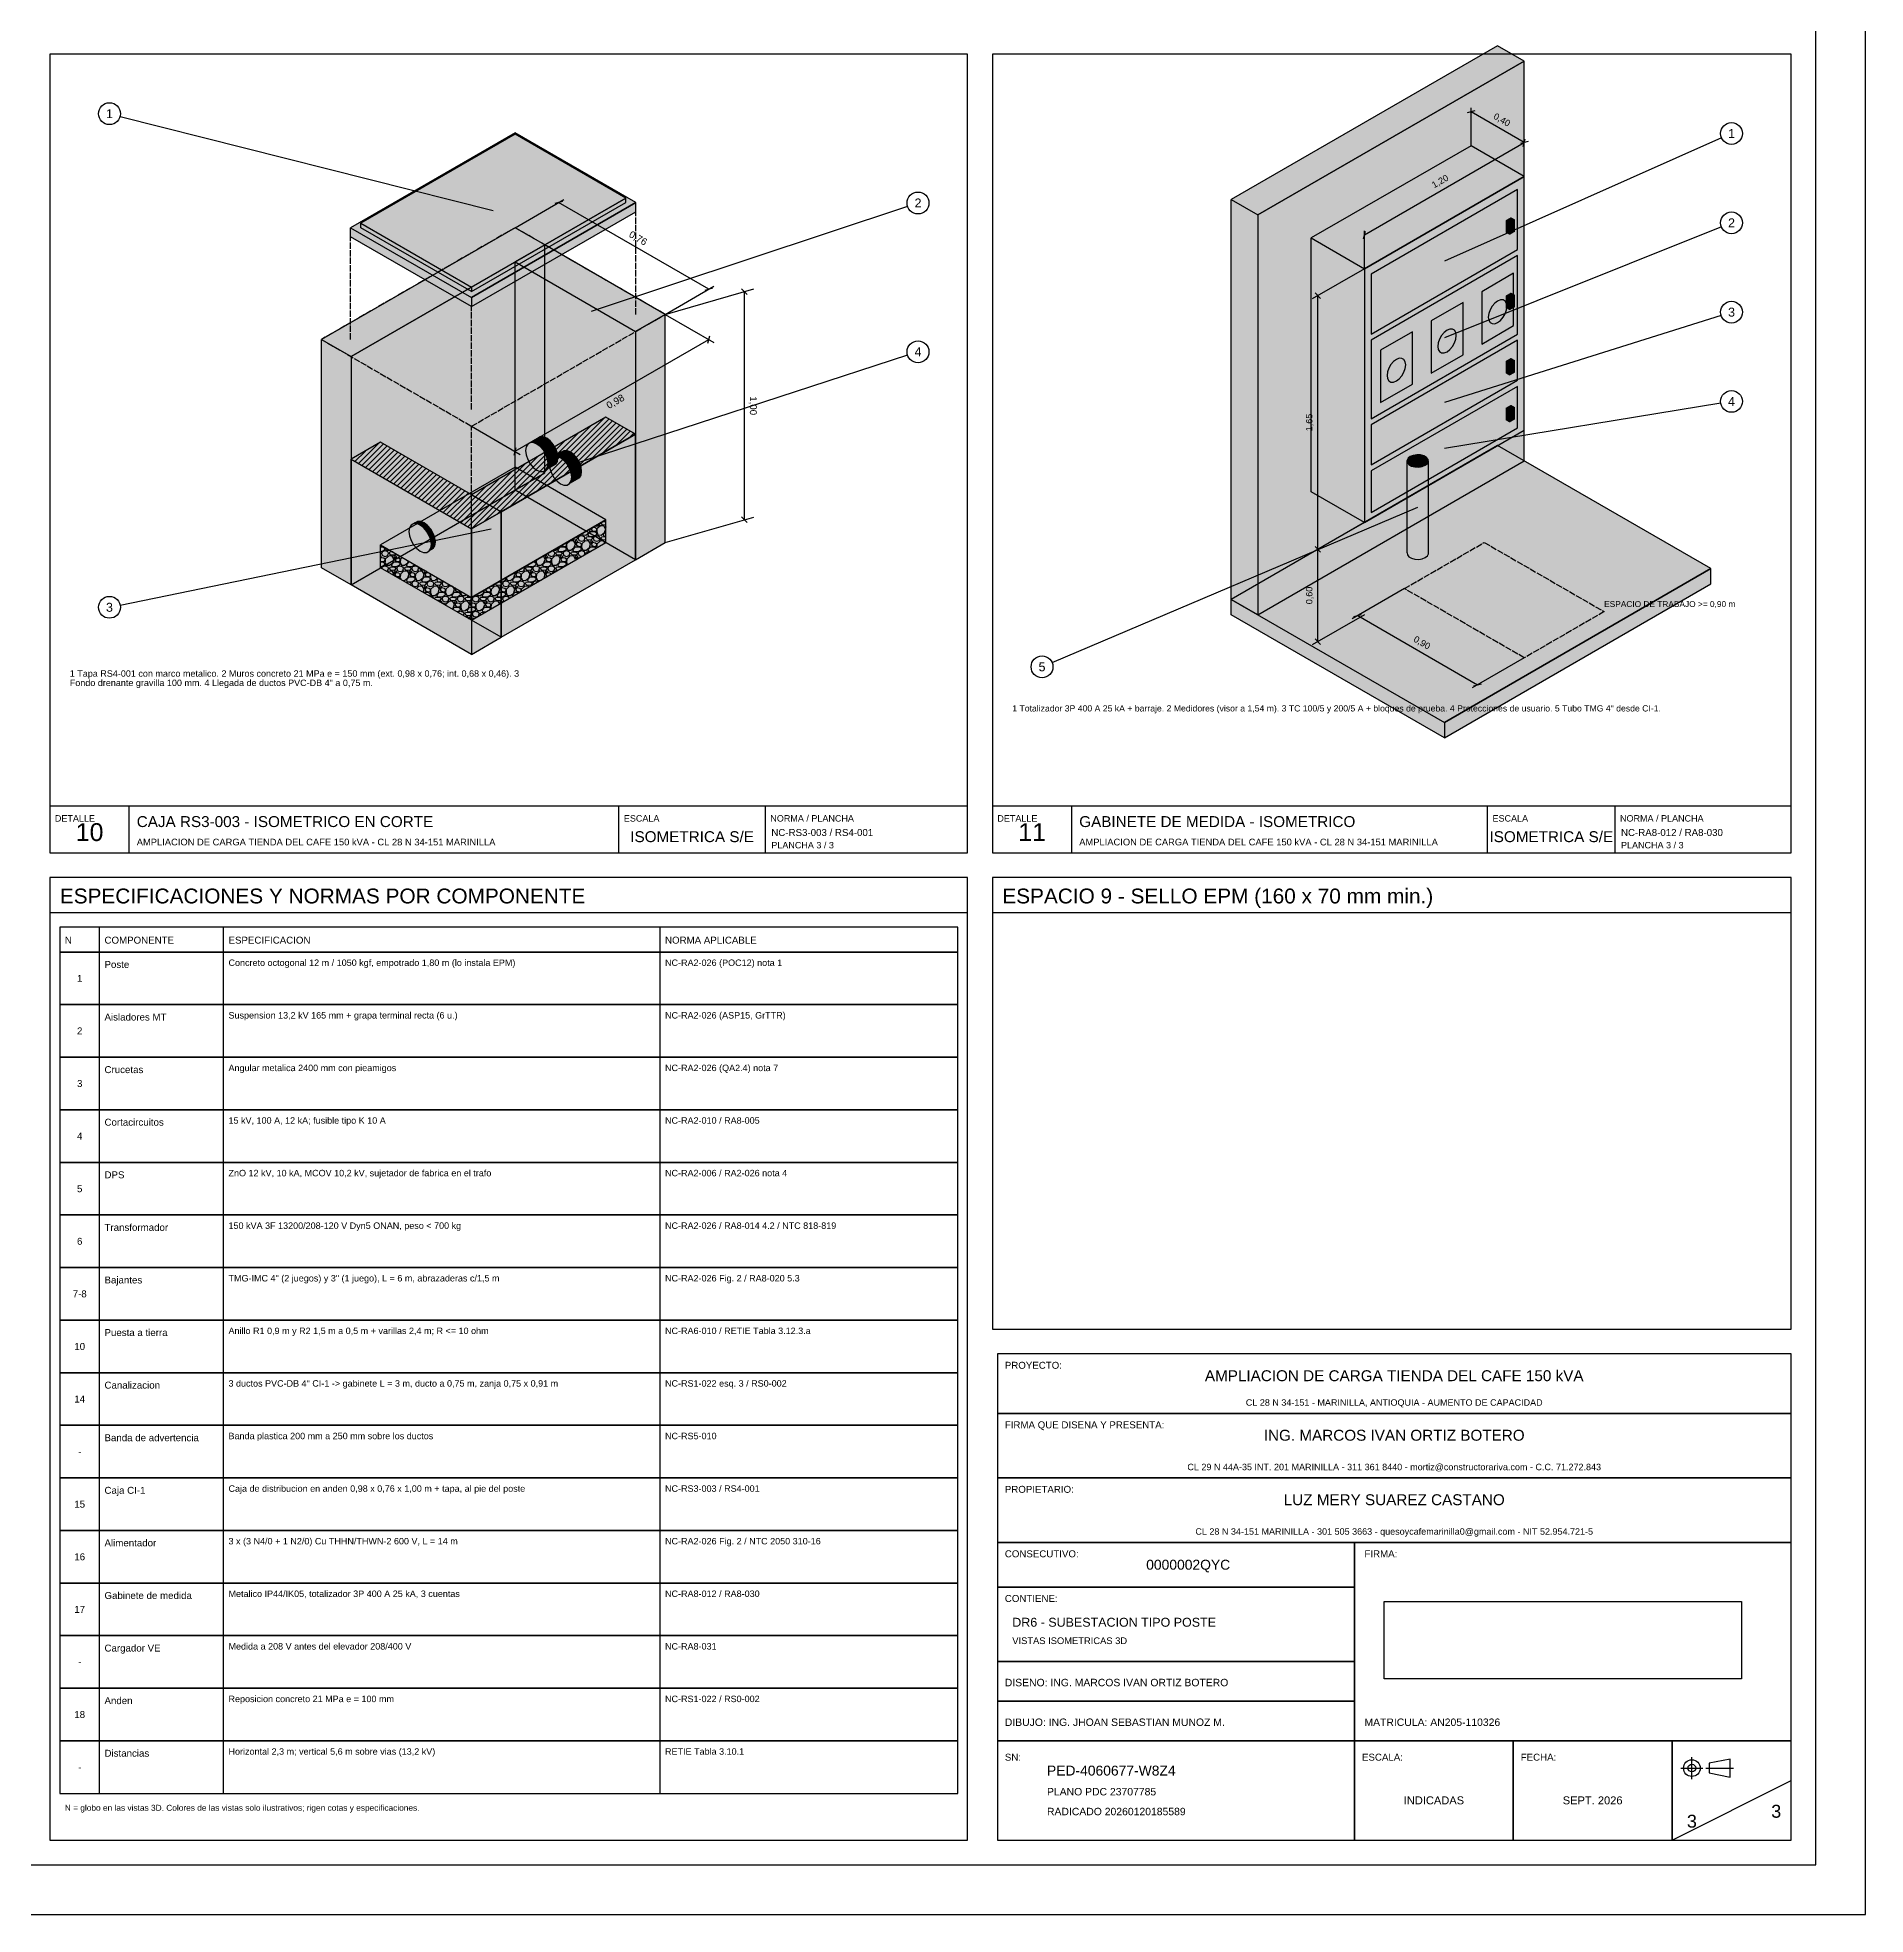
# Paper-space layout 'PLANCHA 3' of a CAD drawing. Header units: metres, sheet in millimetres. Extents: x 0 to 841, y 0 to 594.
# Drawn here: x 472.5 to 841, y 0 to 378.4 of the extents above; entities that cross this region are included whole.
import ezdxf
from ezdxf.enums import TextEntityAlignment as Align

# ---------------------------------------------------------------- set-up
doc = ezdxf.new("R2010")
doc.units = ezdxf.units.M
doc.linetypes.add('DASHED', pattern=[1.524, 1.27, -0.254])
for name, color, linetype in [('COTAS', 7, 'CONTINUOUS'), ('ISO_FILL', 8, 'CONTINUOUS'), ('ISO_FINO', 7, 'CONTINUOUS'), ('ISO_LIN', 7, 'CONTINUOUS'), ('ISO_OCULTO', 7, 'DASHED'), ('ISO_TXT', 7, 'CONTINUOUS'), ('MARCO', 7, 'CONTINUOUS'), ('SELLO', 1, 'CONTINUOUS'), ('TABLAS', 7, 'CONTINUOUS'), ('TEXTO', 7, 'CONTINUOUS'), ('TITULOS', 5, 'CONTINUOUS')]:
    doc.layers.add(name, color=color, linetype=linetype)
doc.styles.add('ARIAL', font='arial.ttf')
picture_1 = doc.add_image_def('image1.png', size_in_pixel=(2301, 497))

# ---------------------------------------------------------------- blocks, each defined once
blk = doc.blocks.new('PROYECCION3')
for p, q in [((-3.2, 0), (3.2, 0)), ((0, -3.2), (0, 3.2)), ((4, 0), (12, 0))]:
    blk.add_line(p, q)
blk.add_lwpolyline([(5, -1.4), (11, -2.6), (11, 2.6), (5, 1.4)], close=True)
for radius in [2.4, 1.1]:
    blk.add_circle((0, 0), radius)

psp = doc.layouts.new('PLANCHA 3')

# ---------------------------------------------------------------- hatches: boundary and pattern name
at = {"layer": 'ISO_FILL', "true_color": 0xd6d2c9}
psp.add_hatch(color=7, dxfattribs=at).paths.add_polyline_path([(718.52, 342.6), (772.22, 373.6), (766.85, 376.7), (713.15, 345.7)])
at = {"layer": 'ISO_FILL', "true_color": 0xcac7be}
psp.add_hatch(color=7, dxfattribs=at).paths.add_polyline_path([(718.52, 262), (772.22, 293), (772.22, 373.6), (718.52, 342.6)])
at = {"layer": 'ISO_FILL', "true_color": 0x8f969d}
for points in [[(560, 325.94), (593.14, 345.08), (568.76, 359.16), (535.62, 340.02)], [(749.21, 293.88), (748.78, 293.53), (748.58, 293.11), (748.65, 292.68), (748.97, 292.28), (749.5, 291.98), (750.18, 291.79), (750.93, 291.76), (751.65, 291.87), (752.27, 292.12), (752.7, 292.47), (752.89, 292.89), (752.83, 293.32), (752.51, 293.72), (751.98, 294.02), (751.3, 294.21), (750.55, 294.24), (749.82, 294.13)]]:
    psp.add_hatch(color=7, dxfattribs=at).paths.add_polyline_path(points)
at = {"layer": 'ISO_FILL', "true_color": 0xb1b0a8}
for points in [[(560, 328.06), (591.07, 346), (568.76, 358.88), (537.69, 340.94)], [(535.7, 314.03), (574.74, 336.57), (568.76, 340.02), (529.72, 317.48)], [(593.06, 319.09), (599.04, 322.54), (574.74, 336.57), (568.76, 333.12)], [(565.98, 282.75), (593.06, 298.39), (587.09, 301.84), (560, 286.2)], [(560, 279.3), (565.98, 282.75), (541.67, 296.78), (535.7, 293.33)]]:
    psp.add_hatch(color=7, dxfattribs=at).paths.add_polyline_path(points)
at = {"layer": 'ISO_FILL', "true_color": 0x747d86}
psp.add_hatch(color=7, dxfattribs=at).paths.add_polyline_path([(740, 331.75), (772.22, 350.35), (761.48, 356.55), (729.26, 337.95)])
at = {"layer": 'ISO_FILL', "true_color": 0x6d767f}
psp.add_hatch(color=7, dxfattribs=at).paths.add_polyline_path([(740, 280.6), (772.22, 299.2), (772.22, 350.35), (740, 331.75)])
at = {"layer": 'ISO_FILL', "true_color": 0xa8a69f}
for points in [[(560, 327.14), (591.07, 345.08), (591.07, 346), (560, 328.06)], [(535.7, 268.03), (574.74, 290.57), (574.74, 336.57), (535.7, 314.03)], [(593.06, 273.09), (599.04, 276.54), (599.04, 322.54), (593.06, 319.09)], [(565.98, 257.45), (593.06, 273.09), (593.06, 298.39), (565.98, 282.75)], [(560, 254), (565.98, 257.45), (565.98, 282.75), (560, 279.3)]]:
    psp.add_hatch(color=7, dxfattribs=at).paths.add_polyline_path(points)
at = {"layer": 'ISO_FILL', "true_color": 0x878e95}
psp.add_hatch(color=7, dxfattribs=at).paths.add_polyline_path([(560, 324.1), (593.14, 343.24), (593.14, 345.08), (560, 325.94)])
at = {"layer": 'ISO_FILL', "true_color": 0xa8a59e}
psp.add_hatch(color=7, dxfattribs=at).paths.add_polyline_path([(718.52, 262), (713.15, 265.1), (713.15, 345.7), (718.52, 342.6)])
at = {"layer": 'ISO_FILL', "true_color": 0x767f88}
for points in [[(741.34, 318.57), (770.87, 335.62), (770.87, 347.71), (741.34, 330.66)], [(741.34, 301.52), (770.87, 318.57), (770.87, 334.38), (741.34, 317.33)], [(741.34, 292.23), (770.87, 309.27), (770.87, 317.33), (741.34, 300.28)], [(741.34, 282.62), (770.87, 299.66), (770.87, 308.03), (741.34, 290.99)]]:
    psp.add_hatch(color=7, dxfattribs=at).paths.add_polyline_path(points)
at = {"layer": 'ISO_FILL', "true_color": 0x8b8a84}
for points in [[(560, 327.14), (537.69, 340.02), (537.69, 340.94), (560, 328.06)], [(593.06, 273.09), (568.76, 287.12), (568.76, 333.12), (593.06, 319.09)], [(535.7, 268.03), (529.72, 271.48), (529.72, 317.48), (535.7, 314.03)], [(560, 254), (535.7, 268.03), (535.7, 293.33), (560, 279.3)], [(565.98, 257.45), (560, 260.9), (560, 286.2), (565.98, 282.75)]]:
    psp.add_hatch(color=7, dxfattribs=at).paths.add_polyline_path(points)
at = {"layer": 'ISO_FILL', "true_color": 0x36363a}
for points in [[(769.26, 341.05), (770.34, 341.67), (769.53, 342.13), (768.46, 341.51)], [(769.26, 325.86), (770.34, 326.48), (769.53, 326.94), (768.46, 326.32)], [(769.26, 312.69), (770.34, 313.31), (769.53, 313.77), (768.46, 313.15)], [(769.26, 303.23), (770.34, 303.85), (769.53, 304.31), (768.46, 303.69)]]:
    psp.add_hatch(color=7, dxfattribs=at).paths.add_polyline_path(points)
at = {"layer": 'ISO_FILL', "true_color": 0x2a2a2d}
for points in [[(769.26, 338.57), (768.46, 339.04), (768.46, 341.51), (769.26, 341.05)], [(769.26, 323.38), (768.46, 323.85), (768.46, 326.32), (769.26, 325.86)], [(769.26, 310.2), (768.46, 310.67), (768.46, 313.15), (769.26, 312.69)], [(769.26, 300.75), (768.46, 301.22), (768.46, 303.69), (769.26, 303.23)], [(570.88, 295.1), (570.99, 294.23), (571.31, 293.31), (571.81, 292.44), (572.44, 291.7), (573.15, 291.17), (573.85, 290.89), (574.48, 290.9), (574.98, 291.19), (575.31, 291.73), (575.42, 292.48), (575.31, 293.35), (574.98, 294.27), (574.48, 295.14), (573.85, 295.88), (573.15, 296.41), (572.44, 296.69), (571.81, 296.68), (571.31, 296.39), (570.99, 295.85)], [(575.66, 292.34), (575.77, 291.47), (576.09, 290.55), (576.59, 289.68), (577.23, 288.94), (577.93, 288.41), (578.63, 288.13), (579.26, 288.14), (579.76, 288.43), (580.09, 288.97), (580.2, 289.72), (580.09, 290.59), (579.76, 291.51), (579.26, 292.38), (578.63, 293.12), (577.93, 293.65), (577.23, 293.93), (576.59, 293.92), (576.09, 293.63), (575.77, 293.09)], [(547.37, 278.77), (547.48, 277.9), (547.81, 276.98), (548.31, 276.11), (548.94, 275.37), (549.64, 274.84), (550.34, 274.56), (550.98, 274.57), (551.48, 274.86), (551.8, 275.4), (551.91, 276.15), (551.8, 277.02), (551.48, 277.94), (550.98, 278.81), (550.34, 279.55), (549.64, 280.08), (548.94, 280.36), (548.31, 280.35), (547.81, 280.06), (547.48, 279.52)]]:
    psp.add_hatch(color=7, dxfattribs=at).paths.add_polyline_path(points)
at = {"layer": 'ISO_FILL', "true_color": 0x333336}
for points in [[(769.26, 338.57), (770.34, 339.19), (770.34, 341.67), (769.26, 341.05)], [(769.26, 323.38), (770.34, 324), (770.34, 326.48), (769.26, 325.86)], [(769.26, 310.2), (770.34, 310.82), (770.34, 313.31), (769.26, 312.69)], [(769.26, 300.75), (770.34, 301.37), (770.34, 303.85), (769.26, 303.23)]]:
    psp.add_hatch(color=7, dxfattribs=at).paths.add_polyline_path(points)
at = {"layer": 'ISO_FILL', "true_color": 0x70767c}
for points in [[(560, 324.1), (535.62, 338.18), (535.62, 340.02), (560, 325.94)], [(748.97, 273.68), (749.5, 273.38), (749.5, 291.98), (748.97, 292.28)]]:
    psp.add_hatch(color=7, dxfattribs=at).paths.add_polyline_path(points)
at = {"layer": 'ISO_FILL', "true_color": 0x5b6269}
psp.add_hatch(color=7, dxfattribs=at).paths.add_polyline_path([(740, 280.6), (729.26, 286.8), (729.26, 337.95), (740, 331.75)])
at = {"layer": 'ISO_FILL', "true_color": 0x87a1af}
for points in [[(763.63, 316.56), (770.07, 320.28), (770.07, 330.82), (763.63, 327.1)], [(753.42, 310.67), (759.87, 314.39), (759.87, 324.93), (753.42, 321.21)], [(743.22, 304.78), (749.66, 308.5), (749.66, 319.04), (743.22, 315.32)]]:
    psp.add_hatch(color=7, dxfattribs=at).paths.add_polyline_path(points)
at = {"layer": 'ISO_FILL', "true_color": 0xd6d6d6}
for points in [[(764.97, 321.99), (765.06, 321.37), (765.33, 320.92), (765.74, 320.68), (766.27, 320.67), (766.85, 320.9), (767.43, 321.34), (767.95, 321.95), (768.37, 322.67), (768.63, 323.43), (768.73, 324.15), (768.63, 324.77), (768.37, 325.22), (767.95, 325.46), (767.43, 325.47), (766.85, 325.24), (766.27, 324.8), (765.74, 324.19), (765.33, 323.47), (765.06, 322.71)], [(754.77, 316.1), (754.86, 315.48), (755.12, 315.03), (755.54, 314.79), (756.06, 314.78), (756.65, 315.01), (757.23, 315.45), (757.75, 316.06), (758.17, 316.78), (758.43, 317.54), (758.52, 318.26), (758.43, 318.88), (758.17, 319.33), (757.75, 319.57), (757.23, 319.58), (756.65, 319.35), (756.06, 318.91), (755.54, 318.3), (755.12, 317.58), (754.86, 316.82)], [(744.56, 310.2), (744.66, 309.59), (744.92, 309.14), (745.34, 308.9), (745.86, 308.89), (746.44, 309.12), (747.02, 309.56), (747.55, 310.17), (747.96, 310.89), (748.23, 311.65), (748.32, 312.38), (748.23, 312.99), (747.96, 313.44), (747.55, 313.68), (747.02, 313.69), (746.44, 313.46), (745.86, 313.02), (745.34, 312.41), (744.92, 311.69), (744.66, 310.93)]]:
    psp.add_hatch(color=7, dxfattribs=at).paths.add_polyline_path(points)
at = {"layer": 'ISO_FILL'}
h = psp.add_hatch(dxfattribs=at)
h.set_pattern_fill('ANSI31', scale=0.25)
h.paths.add_polyline_path([(565.98, 282.75), (593.06, 298.39), (587.09, 301.84), (560, 286.2)])
h = psp.add_hatch(dxfattribs=at)
h.set_pattern_fill('ANSI31', scale=0.25)
h.paths.add_polyline_path([(560, 279.3), (565.98, 282.75), (541.67, 296.78), (535.7, 293.33)])
at = {"layer": 'ISO_FILL', "true_color": 0x7d4c16}
for points in [[(573.8, 297.83), (573.3, 297.54), (571.31, 296.39), (571.81, 296.68)], [(578.58, 295.07), (578.08, 294.78), (576.09, 293.63), (576.59, 293.92)], [(549.1, 280.81), (548.6, 280.52), (547.81, 280.06), (548.31, 280.35)]]:
    psp.add_hatch(color=7, dxfattribs=at).paths.add_polyline_path(points)
at = {"layer": 'ISO_FILL', "true_color": 0xa0621c}
for points in [[(574.44, 297.84), (573.8, 297.83), (571.81, 296.68), (572.44, 296.69)], [(579.22, 295.08), (578.58, 295.07), (576.59, 293.92), (577.23, 293.93)], [(549.74, 280.82), (549.1, 280.81), (548.31, 280.35), (548.94, 280.36)]]:
    psp.add_hatch(color=7, dxfattribs=at).paths.add_polyline_path(points)
at = {"layer": 'ISO_FILL', "true_color": 0xc07521}
for points in [[(575.14, 297.56), (574.44, 297.84), (572.44, 296.69), (573.15, 296.41)], [(579.92, 294.8), (579.22, 295.08), (577.23, 293.93), (577.93, 293.65)], [(550.44, 280.54), (549.74, 280.82), (548.94, 280.36), (549.64, 280.08)]]:
    psp.add_hatch(color=7, dxfattribs=at).paths.add_polyline_path(points)
at = {"layer": 'ISO_FILL', "true_color": 0xd78326}
for points in [[(575.84, 297.03), (575.14, 297.56), (573.15, 296.41), (573.85, 295.88)], [(580.62, 294.27), (579.92, 294.8), (577.93, 293.65), (578.63, 293.12)], [(551.14, 280.01), (550.44, 280.54), (549.64, 280.08), (550.34, 279.55)]]:
    psp.add_hatch(color=7, dxfattribs=at).paths.add_polyline_path(points)
at = {"layer": 'ISO_FILL', "true_color": 0xe68c28}
for points in [[(576.47, 296.29), (575.84, 297.03), (573.85, 295.88), (574.48, 295.14)], [(581.25, 293.53), (580.62, 294.27), (578.63, 293.12), (579.26, 292.38)], [(551.77, 279.27), (551.14, 280.01), (550.34, 279.55), (550.98, 278.81)]]:
    psp.add_hatch(color=7, dxfattribs=at).paths.add_polyline_path(points)
at = {"layer": 'ISO_FILL', "true_color": 0xe98e29}
for points in [[(576.98, 295.42), (576.47, 296.29), (574.48, 295.14), (574.98, 294.27)], [(581.76, 292.66), (581.25, 293.53), (579.26, 292.38), (579.76, 291.51)], [(552.28, 278.4), (551.77, 279.27), (550.98, 278.81), (551.48, 277.94)]]:
    psp.add_hatch(color=7, dxfattribs=at).paths.add_polyline_path(points)
at = {"layer": 'ISO_FILL', "true_color": 0xe18927}
for points in [[(577.3, 294.5), (576.98, 295.42), (574.98, 294.27), (575.31, 293.35)], [(582.08, 291.74), (581.76, 292.66), (579.76, 291.51), (580.09, 290.59)], [(552.6, 277.48), (552.28, 278.4), (551.48, 277.94), (551.8, 277.02)]]:
    psp.add_hatch(color=7, dxfattribs=at).paths.add_polyline_path(points)
at = {"layer": 'ISO_FILL', "true_color": 0xc0bcb3}
psp.add_hatch(color=7, dxfattribs=at).paths.add_polyline_path([(756.11, 240.3), (809.8, 271.3), (766.85, 296.1), (713.15, 265.1)])
at = {"layer": 'ISO_FILL', "true_color": 0x9c988f}
psp.add_hatch(color=7, dxfattribs=at).paths.add_polyline_path([(560, 265.5), (587.09, 281.14), (568.76, 291.72), (541.67, 276.08)])
at = {"layer": 'ISO_FILL', "true_color": 0x925919}
for points in [[(576.98, 292.34), (577.3, 292.88), (575.31, 291.73), (574.98, 291.19)], [(581.76, 289.58), (582.08, 290.12), (580.09, 288.97), (579.76, 288.43)], [(552.28, 275.32), (552.6, 275.86), (551.8, 275.4), (551.48, 274.86)]]:
    psp.add_hatch(color=7, dxfattribs=at).paths.add_polyline_path(points)
at = {"layer": 'ISO_FILL', "true_color": 0xce7e24}
for points in [[(577.41, 293.63), (577.3, 294.5), (575.31, 293.35), (575.42, 292.48)], [(582.19, 290.87), (582.08, 291.74), (580.09, 290.59), (580.2, 289.72)], [(552.71, 276.61), (552.6, 277.48), (551.8, 277.02), (551.91, 276.15)]]:
    psp.add_hatch(color=7, dxfattribs=at).paths.add_polyline_path(points)
at = {"layer": 'ISO_FILL', "true_color": 0xb36d1f}
for points in [[(577.3, 292.88), (577.41, 293.63), (575.42, 292.48), (575.31, 291.73)], [(582.08, 290.12), (582.19, 290.87), (580.2, 289.72), (580.09, 288.97)], [(552.6, 275.86), (552.71, 276.61), (551.91, 276.15), (551.8, 275.4)]]:
    psp.add_hatch(color=7, dxfattribs=at).paths.add_polyline_path(points)
at = {"layer": 'ISO_FILL', "true_color": 0x52565a}
psp.add_hatch(color=7, dxfattribs=at).paths.add_polyline_path([(748.58, 274.51), (748.65, 274.08), (748.65, 292.68), (748.58, 293.11)])
at = {"layer": 'ISO_FILL', "true_color": 0x5c6165}
psp.add_hatch(color=7, dxfattribs=at).paths.add_polyline_path([(748.65, 274.08), (748.97, 273.68), (748.97, 292.28), (748.65, 292.68)])
at = {"layer": 'ISO_FILL', "true_color": 0x81878e}
psp.add_hatch(color=7, dxfattribs=at).paths.add_polyline_path([(749.5, 273.38), (750.18, 273.19), (750.18, 291.79), (749.5, 291.98)])
at = {"layer": 'ISO_FILL', "true_color": 0x8c939a}
for points in [[(750.18, 273.19), (750.93, 273.16), (750.93, 291.76), (750.18, 291.79)], [(751.65, 273.27), (752.27, 273.52), (752.27, 292.12), (751.65, 291.87)]]:
    psp.add_hatch(color=7, dxfattribs=at).paths.add_polyline_path(points)
at = {"layer": 'ISO_FILL', "true_color": 0x8f979e}
psp.add_hatch(color=7, dxfattribs=at).paths.add_polyline_path([(750.93, 273.16), (751.65, 273.27), (751.65, 291.87), (750.93, 291.76)])
at = {"layer": 'ISO_FILL', "true_color": 0x81888e}
psp.add_hatch(color=7, dxfattribs=at).paths.add_polyline_path([(752.27, 273.52), (752.7, 273.87), (752.7, 292.47), (752.27, 292.12)])
at = {"layer": 'ISO_FILL', "true_color": 0x71767c}
psp.add_hatch(color=7, dxfattribs=at).paths.add_polyline_path([(752.7, 273.87), (752.89, 274.29), (752.89, 292.89), (752.7, 292.47)])
at = {"layer": 'ISO_FILL', "true_color": 0x939087}
psp.add_hatch(color=7, dxfattribs=at).paths.add_polyline_path([(560, 260.9), (587.09, 276.54), (587.09, 281.14), (560, 265.5)])
at = {"layer": 'ISO_FILL'}
h = psp.add_hatch(dxfattribs=at)
h.set_pattern_fill('GRAVEL', scale=0.12)
h.paths.add_polyline_path([(560, 260.9), (587.09, 276.54), (587.09, 281.14), (560, 265.5)])
at = {"layer": 'ISO_FILL', "true_color": 0x7a7770}
psp.add_hatch(color=7, dxfattribs=at).paths.add_polyline_path([(560, 260.9), (541.67, 271.48), (541.67, 276.08), (560, 265.5)])
at = {"layer": 'ISO_FILL'}
h = psp.add_hatch(dxfattribs=at)
h.set_pattern_fill('GRAVEL', scale=0.12)
h.paths.add_polyline_path([(560, 260.9), (541.67, 271.48), (541.67, 276.08), (560, 265.5)])
at = {"layer": 'ISO_FILL', "true_color": 0xb6b2aa}
psp.add_hatch(color=7, dxfattribs=at).paths.add_polyline_path([(756.11, 237.2), (809.8, 268.2), (809.8, 271.3), (756.11, 240.3)])
at = {"layer": 'ISO_FILL', "true_color": 0x97948d}
psp.add_hatch(color=7, dxfattribs=at).paths.add_polyline_path([(756.11, 237.2), (713.15, 262), (713.15, 265.1), (756.11, 240.3)])

# ---------------------------------------------------------------- linework, layer by layer
at = {"layer": 'COTAS'}
for p, q in [((762.25, 363.58), (760.7, 363.16)), ((761.48, 356.55), (761.48, 364.19)), ((772.22, 357.17), (761.48, 363.37)), ((489.13, 362.46), (564.38, 343.47)), ((740, 338.57), (772.22, 357.17)), ((811.99, 358.11), (756.11, 333.3)), ((772.99, 357.38), (771.44, 356.96)), ((772.01, 356.4), (772.42, 357.94)), ((772.22, 350.35), (772.22, 357.99)), ((772.22, 350.35), (772.22, 357.99)), ((568.76, 340.02), (578.58, 345.69)), ((578.3, 345.29), (576.76, 344.87)), ((607.8, 327.6), (577.53, 345.08)), ((647.91, 344.31), (584.1, 323.12)), ((739.79, 337.8), (740.21, 339.34)), ((740, 331.75), (740, 339.39)), ((811.96, 340.18), (756.11, 317.8)), ((740, 331.75), (729.48, 325.67)), ((599.04, 322.54), (608.86, 328.21)), ((599.04, 322.54), (616.89, 327.69)), ((608.58, 327.81), (607.03, 327.39)), ((614.41, 327.71), (615.54, 326.57)), ((614.98, 327.14), (614.98, 281.14)), ((731.17, 325.76), (730.04, 326.89)), ((730.6, 275.18), (730.6, 326.32)), ((599.04, 322.54), (608.86, 316.87)), ((811.9, 322.34), (756.11, 304.78)), ((607.6, 316.71), (608.01, 318.25)), ((568.76, 294.94), (607.8, 317.48)), ((647.91, 314.32), (579.92, 292.18)), ((811.83, 304.64), (756.11, 295.48)), ((560, 300), (569.82, 294.33)), ((568.56, 294.17), (568.97, 295.71)), ((599.04, 276.54), (616.89, 281.69)), ((614.41, 281.71), (615.54, 280.57)), ((677.02, 252.36), (750.74, 283.7)), ((740, 280.6), (729.48, 274.52)), ((740, 280.6), (729.48, 274.52)), ((489.16, 263.94), (563.98, 279.3)), ((731.17, 274.61), (730.04, 275.74)), ((731.17, 274.61), (730.04, 275.74)), ((730.6, 256.57), (730.6, 275.18)), ((748.05, 267.27), (737.53, 261.19)), ((740, 262), (729.48, 255.92)), ((737.89, 261.64), (739.43, 262.05)), ((738.66, 261.85), (762.82, 247.9)), ((731.17, 256.01), (730.04, 257.14)), ((772.22, 253.32), (761.69, 247.24)), ((762.05, 247.69), (763.59, 248.1))]:
    psp.add_line(p, q, dxfattribs=at)
for centre in [(487, 363), (814, 359), (650, 345), (814, 341), (814, 323), (650, 315), (814, 305), (487, 263.5), (675, 251.5)]:
    psp.add_circle(centre, 2.2, dxfattribs=at)
at = {"layer": 'ISO_FINO'}
for points in [[(741.34, 318.57), (770.87, 335.62), (770.87, 347.71), (741.34, 330.66)], [(741.34, 301.52), (770.87, 318.57), (770.87, 334.38), (741.34, 317.33)], [(763.63, 316.56), (770.07, 320.28), (770.07, 330.82), (763.63, 327.1)], [(764.97, 321.99), (765.06, 321.37), (765.33, 320.92), (765.74, 320.68), (766.27, 320.67), (766.85, 320.9), (767.43, 321.34), (767.95, 321.95), (768.37, 322.67), (768.63, 323.43), (768.73, 324.15), (768.63, 324.77), (768.37, 325.22), (767.95, 325.46), (767.43, 325.47), (766.85, 325.24), (766.27, 324.8), (765.74, 324.19), (765.33, 323.47), (765.06, 322.71)], [(753.42, 310.67), (759.87, 314.39), (759.87, 324.93), (753.42, 321.21)], [(743.22, 304.78), (749.66, 308.5), (749.66, 319.04), (743.22, 315.32)], [(754.77, 316.1), (754.86, 315.48), (755.12, 315.03), (755.54, 314.79), (756.06, 314.78), (756.65, 315.01), (757.23, 315.45), (757.75, 316.06), (758.17, 316.78), (758.43, 317.54), (758.52, 318.26), (758.43, 318.88), (758.17, 319.33), (757.75, 319.57), (757.23, 319.58), (756.65, 319.35), (756.06, 318.91), (755.54, 318.3), (755.12, 317.58), (754.86, 316.82)], [(741.34, 292.23), (770.87, 309.27), (770.87, 317.33), (741.34, 300.28)], [(744.56, 310.2), (744.66, 309.59), (744.92, 309.14), (745.34, 308.9), (745.86, 308.89), (746.44, 309.12), (747.02, 309.56), (747.55, 310.17), (747.96, 310.89), (748.23, 311.65), (748.32, 312.38), (748.23, 312.99), (747.96, 313.44), (747.55, 313.68), (747.02, 313.69), (746.44, 313.46), (745.86, 313.02), (745.34, 312.41), (744.92, 311.69), (744.66, 310.93)], [(741.34, 282.62), (770.87, 299.66), (770.87, 308.03), (741.34, 290.99)]]:
    psp.add_lwpolyline(points, close=True, dxfattribs=at)
at = {"layer": 'ISO_LIN'}
for p, q in [((573.3, 297.54), (571.31, 296.39)), ((571.81, 296.68), (571.31, 296.39)), ((572.44, 296.69), (571.81, 296.68)), ((573.15, 296.41), (572.44, 296.69)), ((573.85, 295.88), (573.15, 296.41)), ((573.8, 297.83), (573.3, 297.54)), ((574.44, 297.84), (573.8, 297.83)), ((574.48, 295.14), (573.85, 295.88)), ((575.14, 297.56), (574.44, 297.84)), ((574.98, 294.27), (574.48, 295.14)), ((575.84, 297.03), (575.14, 297.56)), ((576.47, 296.29), (575.84, 297.03)), ((576.98, 295.42), (576.47, 296.29)), ((577.3, 294.5), (576.98, 295.42)), ((575.31, 293.35), (574.98, 294.27)), ((576.98, 292.34), (574.98, 291.19)), ((574.98, 291.19), (575.31, 291.73)), ((575.42, 292.48), (575.31, 293.35)), ((575.31, 291.73), (575.42, 292.48)), ((578.08, 294.78), (576.09, 293.63)), ((576.59, 293.92), (576.09, 293.63)), ((577.23, 293.93), (576.59, 293.92)), ((576.98, 292.34), (577.3, 292.88)), ((577.93, 293.65), (577.23, 293.93)), ((577.41, 293.63), (577.3, 294.5)), ((577.3, 292.88), (577.41, 293.63)), ((578.63, 293.12), (577.93, 293.65)), ((578.58, 295.07), (578.08, 294.78)), ((579.22, 295.08), (578.58, 295.07)), ((579.26, 292.38), (578.63, 293.12)), ((579.92, 294.8), (579.22, 295.08)), ((579.76, 291.51), (579.26, 292.38)), ((580.09, 290.59), (579.76, 291.51)), ((580.62, 294.27), (579.92, 294.8)), ((581.25, 293.53), (580.62, 294.27)), ((581.76, 292.66), (581.25, 293.53)), ((582.08, 291.74), (581.76, 292.66)), ((582.19, 290.87), (582.08, 291.74)), ((748.58, 274.51), (748.58, 293.11)), ((748.58, 293.11), (748.65, 292.68)), ((748.65, 292.68), (748.97, 292.28)), ((748.97, 292.28), (749.5, 291.98)), ((749.5, 291.98), (750.18, 291.79)), ((750.18, 291.79), (750.93, 291.76)), ((750.93, 291.76), (751.65, 291.87)), ((751.65, 291.87), (752.27, 292.12)), ((752.27, 292.12), (752.7, 292.47)), ((752.7, 292.47), (752.89, 292.89)), ((752.89, 274.29), (752.89, 292.89)), ((581.76, 289.58), (579.76, 288.43)), ((579.76, 288.43), (580.09, 288.97)), ((580.2, 289.72), (580.09, 290.59)), ((580.09, 288.97), (580.2, 289.72)), ((581.76, 289.58), (582.08, 290.12)), ((582.08, 290.12), (582.19, 290.87)), ((548.6, 280.52), (547.81, 280.06)), ((548.31, 280.35), (547.81, 280.06)), ((548.94, 280.36), (548.31, 280.35)), ((549.1, 280.81), (548.6, 280.52)), ((549.64, 280.08), (548.94, 280.36)), ((549.74, 280.82), (549.1, 280.81)), ((550.34, 279.55), (549.64, 280.08)), ((550.44, 280.54), (549.74, 280.82)), ((551.14, 280.01), (550.44, 280.54)), ((551.77, 279.27), (551.14, 280.01)), ((550.98, 278.81), (550.34, 279.55)), ((551.48, 277.94), (550.98, 278.81)), ((551.8, 277.02), (551.48, 277.94)), ((552.28, 278.4), (551.77, 279.27)), ((551.91, 276.15), (551.8, 277.02)), ((552.6, 277.48), (552.28, 278.4)), ((552.71, 276.61), (552.6, 277.48)), ((552.6, 275.86), (552.71, 276.61)), ((551.48, 274.86), (551.8, 275.4)), ((552.28, 275.32), (551.48, 274.86)), ((551.8, 275.4), (551.91, 276.15)), ((552.28, 275.32), (552.6, 275.86)), ((748.58, 274.51), (748.65, 274.08)), ((748.65, 274.08), (748.97, 273.68)), ((748.97, 273.68), (749.5, 273.38)), ((749.5, 273.38), (750.18, 273.19)), ((750.18, 273.19), (750.93, 273.16)), ((750.93, 273.16), (751.65, 273.27)), ((751.65, 273.27), (752.27, 273.52)), ((752.27, 273.52), (752.7, 273.87)), ((752.7, 273.87), (752.89, 274.29))]:
    psp.add_line(p, q, dxfattribs=at)
for points in [[(718.52, 342.6), (772.22, 373.6), (766.85, 376.7), (713.15, 345.7)], [(718.52, 262), (772.22, 293), (772.22, 373.6), (718.52, 342.6)], [(560, 325.94), (593.14, 345.08), (568.76, 359.16), (535.62, 340.02)], [(560, 328.06), (591.07, 346), (568.76, 358.88), (537.69, 340.94)], [(740, 331.75), (772.22, 350.35), (761.48, 356.55), (729.26, 337.95)], [(740, 280.6), (772.22, 299.2), (772.22, 350.35), (740, 331.75)], [(560, 327.14), (591.07, 345.08), (591.07, 346), (560, 328.06)], [(560, 324.1), (593.14, 343.24), (593.14, 345.08), (560, 325.94)], [(718.52, 262), (713.15, 265.1), (713.15, 345.7), (718.52, 342.6)], [(560, 327.14), (537.69, 340.02), (537.69, 340.94), (560, 328.06)], [(535.7, 314.03), (574.74, 336.57), (568.76, 340.02), (529.72, 317.48)], [(560, 324.1), (535.62, 338.18), (535.62, 340.02), (560, 325.94)], [(740, 280.6), (729.26, 286.8), (729.26, 337.95), (740, 331.75)], [(535.7, 268.03), (574.74, 290.57), (574.74, 336.57), (535.7, 314.03)], [(593.06, 319.09), (599.04, 322.54), (574.74, 336.57), (568.76, 333.12)], [(593.06, 273.09), (568.76, 287.12), (568.76, 333.12), (593.06, 319.09)], [(593.06, 273.09), (599.04, 276.54), (599.04, 322.54), (593.06, 319.09)], [(535.7, 268.03), (529.72, 271.48), (529.72, 317.48), (535.7, 314.03)], [(565.98, 282.75), (593.06, 298.39), (587.09, 301.84), (560, 286.2)], [(560, 279.3), (565.98, 282.75), (541.67, 296.78), (535.7, 293.33)], [(565.98, 257.45), (593.06, 273.09), (593.06, 298.39), (565.98, 282.75)], [(570.88, 295.1), (570.99, 294.23), (571.31, 293.31), (571.81, 292.44), (572.44, 291.7), (573.15, 291.17), (573.85, 290.89), (574.48, 290.9), (574.98, 291.19), (575.31, 291.73), (575.42, 292.48), (575.31, 293.35), (574.98, 294.27), (574.48, 295.14), (573.85, 295.88), (573.15, 296.41), (572.44, 296.69), (571.81, 296.68), (571.31, 296.39), (570.99, 295.85)], [(756.11, 240.3), (809.8, 271.3), (766.85, 296.1), (713.15, 265.1)], [(560, 254), (535.7, 268.03), (535.7, 293.33), (560, 279.3)], [(560, 265.5), (587.09, 281.14), (568.76, 291.72), (541.67, 276.08)], [(575.66, 292.34), (575.77, 291.47), (576.09, 290.55), (576.59, 289.68), (577.23, 288.94), (577.93, 288.41), (578.63, 288.13), (579.26, 288.14), (579.76, 288.43), (580.09, 288.97), (580.2, 289.72), (580.09, 290.59), (579.76, 291.51), (579.26, 292.38), (578.63, 293.12), (577.93, 293.65), (577.23, 293.93), (576.59, 293.92), (576.09, 293.63), (575.77, 293.09)], [(749.21, 293.88), (748.78, 293.53), (748.58, 293.11), (748.65, 292.68), (748.97, 292.28), (749.5, 291.98), (750.18, 291.79), (750.93, 291.76), (751.65, 291.87), (752.27, 292.12), (752.7, 292.47), (752.89, 292.89), (752.83, 293.32), (752.51, 293.72), (751.98, 294.02), (751.3, 294.21), (750.55, 294.24), (749.82, 294.13)], [(565.98, 257.45), (560, 260.9), (560, 286.2), (565.98, 282.75)], [(547.37, 278.77), (547.48, 277.9), (547.81, 276.98), (548.31, 276.11), (548.94, 275.37), (549.64, 274.84), (550.34, 274.56), (550.98, 274.57), (551.48, 274.86), (551.8, 275.4), (551.91, 276.15), (551.8, 277.02), (551.48, 277.94), (550.98, 278.81), (550.34, 279.55), (549.64, 280.08), (548.94, 280.36), (548.31, 280.35), (547.81, 280.06), (547.48, 279.52)], [(560, 254), (565.98, 257.45), (565.98, 282.75), (560, 279.3)], [(560, 260.9), (587.09, 276.54), (587.09, 281.14), (560, 265.5)], [(560, 260.9), (541.67, 271.48), (541.67, 276.08), (560, 265.5)], [(756.11, 237.2), (809.8, 268.2), (809.8, 271.3), (756.11, 240.3)], [(756.11, 237.2), (713.15, 262), (713.15, 265.1), (756.11, 240.3)]]:
    psp.add_lwpolyline(points, close=True, dxfattribs=at)
at = {"layer": 'ISO_OCULTO'}
for p, q in [((593.14, 322.54), (593.14, 343.24)), ((535.62, 317.48), (535.62, 338.18)), ((560, 303.4), (560, 324.1))]:
    psp.add_line(p, q, dxfattribs=at)
psp.add_lwpolyline([(560, 279.3), (560, 300), (599.04, 322.54), (568.76, 340.02), (529.72, 317.48), (560, 300)], dxfattribs=at)
psp.add_lwpolyline([(748.05, 267.27), (764.16, 276.57), (788.32, 262.62), (772.22, 253.32)], close=True, dxfattribs=at)
at = {"layer": 'MARCO'}
for p, q in [((475, 223.5), (660, 223.5)), ((491, 214), (491, 223.5)), ((589.7, 214), (589.7, 223.5)), ((619.23, 214), (619.23, 223.5)), ((665, 223.5), (826, 223.5)), ((681, 214), (681, 223.5)), ((764.82, 214), (764.82, 223.5)), ((790.52, 214), (790.52, 223.5)), ((475, 202), (660, 202)), ((665, 202), (826, 202))]:
    psp.add_line(p, q, dxfattribs=at)
for points in [[(0, 0), (841, 0), (841, 594), (0, 594)], [(10, 10), (831, 10), (831, 584), (10, 584)], [(475, 214), (660, 214), (660, 375), (475, 375)], [(665, 214), (826, 214), (826, 375), (665, 375)], [(475, 15), (660, 15), (660, 209), (475, 209)], [(665, 118), (826, 118), (826, 209), (665, 209)], [(666, 15), (826, 15), (826, 113), (666, 113)]]:
    psp.add_lwpolyline(points, close=True, dxfattribs=at)
at = {"layer": 'TABLAS'}
for p, q in [((485, 24.4), (485, 199)), ((510, 24.4), (510, 199)), ((598, 24.4), (598, 199)), ((802, 15), (826, 27))]:
    psp.add_line(p, q, dxfattribs=at)
for points in [[(477, 194), (658, 194), (658, 199), (477, 199)], [(477, 183.4), (658, 183.4), (658, 194), (477, 194)], [(477, 172.8), (658, 172.8), (658, 183.4), (477, 183.4)], [(477, 162.2), (658, 162.2), (658, 172.8), (477, 172.8)], [(477, 151.6), (658, 151.6), (658, 162.2), (477, 162.2)], [(477, 141), (658, 141), (658, 151.6), (477, 151.6)], [(477, 130.4), (658, 130.4), (658, 141), (477, 141)], [(477, 119.8), (658, 119.8), (658, 130.4), (477, 130.4)], [(477, 109.2), (658, 109.2), (658, 119.8), (477, 119.8)], [(666, 101), (826, 101), (826, 113), (666, 113)], [(477, 98.6), (658, 98.6), (658, 109.2), (477, 109.2)], [(477, 88), (658, 88), (658, 98.6), (477, 98.6)], [(666, 88), (826, 88), (826, 101), (666, 101)], [(477, 77.4), (658, 77.4), (658, 88), (477, 88)], [(666, 75), (826, 75), (826, 88), (666, 88)], [(477, 66.8), (658, 66.8), (658, 77.4), (477, 77.4)], [(666, 66), (738, 66), (738, 75), (666, 75)], [(738, 35), (826, 35), (826, 75), (738, 75)], [(477, 56.2), (658, 56.2), (658, 66.8), (477, 66.8)], [(666, 51), (738, 51), (738, 66), (666, 66)], [(477, 45.6), (658, 45.6), (658, 56.2), (477, 56.2)], [(666, 43), (738, 43), (738, 51), (666, 51)], [(477, 35), (658, 35), (658, 45.6), (477, 45.6)], [(666, 35), (738, 35), (738, 43), (666, 43)], [(477, 24.4), (658, 24.4), (658, 35), (477, 35)], [(666, 15), (738, 15), (738, 35), (666, 35)], [(738, 15), (770, 15), (770, 35), (738, 35)], [(770, 15), (802, 15), (802, 35), (770, 35)], [(802, 15), (826, 15), (826, 35), (802, 35)]]:
    psp.add_lwpolyline(points, close=True, dxfattribs=at)

# ---------------------------------------------------------------- block references
at = {"layer": 'TEXTO', "xscale": 0.7, "yscale": 0.7}
psp.add_blockref('PROYECCION3', (806, 29.5), dxfattribs=at)

# ---------------------------------------------------------------- texts
at = {"layer": 'COTAS', "style": 'ARIAL'}
for s, height, rotation, p in [('0,40', 1.3, -30, (767.2, 360.88)), ('1,20', 1.3, 30, (755.76, 348.48)), ('0,76', 1.4, -30, (593.02, 336.95)), ('1,00', 1.4, -90, (615.68, 304.14)), ('1,65', 1.3, 90, (729.9, 300.75)), ('0,60', 1.3, 90, (729.9, 265.88)), ('0,90', 1.3, -30, (751.09, 255.48))]:
    psp.add_text(s, height=height, rotation=rotation, dxfattribs=at).set_placement(p, align=Align.BOTTOM_CENTER)
psp.add_text('0,98', height=1.4, rotation=30, dxfattribs=at).set_placement((588.63, 305.6), align=Align.TOP_CENTER)
at = {"layer": 'ISO_TXT', "style": 'ARIAL'}
psp.add_text('ESPACIO DE TRABAJO >= 0,90 m', height=1.2, dxfattribs=at).set_placement((788.32, 263.55))
at = {"layer": 'SELLO', "style": 'ARIAL'}
for s, p in [('NC-RA2-026 (POC12) nota 1', (599, 191.2)), ('NC-RA2-026 (ASP15, GrTTR)', (599, 180.6)), ('NC-RA2-026 (QA2.4) nota 7', (599, 170)), ('NC-RA2-010 / RA8-005', (599, 159.4)), ('NC-RA2-006 / RA2-026 nota 4', (599, 148.8)), ('NC-RA2-026 / RA8-014 4.2 / NTC 818-819', (599, 138.2)), ('NC-RA2-026 Fig. 2 / RA8-020 5.3', (599, 127.6)), ('NC-RA6-010 / RETIE Tabla 3.12.3.a', (599, 117)), ('NC-RS1-022 esq. 3 / RS0-002', (599, 106.4)), ('NC-RS5-010', (599, 95.8)), ('NC-RS3-003 / RS4-001', (599, 85.2)), ('NC-RA2-026 Fig. 2 / NTC 2050 310-16', (599, 74.6)), ('NC-RA8-012 / RA8-030', (599, 64)), ('NC-RA8-031', (599, 53.4)), ('NC-RS1-022 / RS0-002', (599, 42.8)), ('RETIE Tabla 3.10.1', (599, 32.2))]:
    psp.add_text(s, height=1.3, dxfattribs=at).set_placement(p)
at = {"layer": 'TEXTO', "style": 'ARIAL'}
for s, height, p in [('1', 1.8, (487, 363)), ('1', 1.8, (814, 359)), ('2', 1.8, (650, 345)), ('2', 1.8, (814, 341)), ('3', 1.8, (814, 323)), ('4', 1.8, (650, 315)), ('4', 1.8, (814, 305)), ('3', 1.8, (487, 263.5)), ('5', 1.8, (675, 251.5)), ('AMPLIACION DE CARGA TIENDA DEL CAFE 150 kVA', 2.2, (746, 108.6)), ('CL 28 N 34-151 - MARINILLA, ANTIOQUIA - AUMENTO DE CAPACIDAD', 1.3, (746, 103.2)), ('ING. MARCOS IVAN ORTIZ BOTERO', 2.2, (746, 96.6)), ('CL 29 N 44A-35 INT. 201 MARINILLA - 311 361 8440 - mortiz@constructorariva.com - C.C. 71.272.843', 1.3, (746, 90.2)), ('LUZ MERY SUAREZ CASTANO', 2.2, (746, 83.6)), ('CL 28 N 34-151 MARINILLA - 301 505 3663 - quesoycafemarinilla0@gmail.com - NIT 52.954.721-5', 1.3, (746, 77.2)), ('INDICADAS', 1.6, (754, 23)), ('SEPT. 2026', 1.6, (786, 23))]:
    psp.add_text(s, height=height, dxfattribs=at).set_placement(p, align=Align.MIDDLE_CENTER)
for s, height, p in [('1 Tapa RS4-001 con marco metalico. 2 Muros concreto 21 MPa e = 150 mm (ext. 0,98 x 0,76; int. 0,68 x 0,46). 3', 1.3, (479, 249.5)), ('Fondo drenante gravilla 100 mm. 4 Llegada de ductos PVC-DB 4" a 0,75 m.', 1.3, (479, 247.62)), ('1 Totalizador 3P 400 A 25 kA + barraje. 2 Medidores (visor a 1,54 m). 3 TC 100/5 y 200/5 A + bloques de prueba. 4 Protecciones de usuario. 5 Tubo TMG 4" desde CI-1.', 1.25, (669, 242.5)), ('AMPLIACION DE CARGA TIENDA DEL CAFE 150 kVA - CL 28 N 34-151 MARINILLA', 1.35, (492.5, 215.5)), ('PLANCHA 3 / 3', 1.3, (620.43, 214.9)), ('NC-RS3-003 / RS4-001', 1.4, (620.43, 217.4)), ('AMPLIACION DE CARGA TIENDA DEL CAFE 150 kVA - CL 28 N 34-151 MARINILLA', 1.35, (682.5, 215.5)), ('PLANCHA 3 / 3', 1.3, (791.72, 214.9)), ('NC-RA8-012 / RA8-030', 1.4, (791.72, 217.4)), ('Concreto octogonal 12 m / 1050 kgf, empotrado 1,80 m (lo instala EPM)', 1.3, (511, 191.2)), ('Suspension 13,2 kV 165 mm + grapa terminal recta (6 u.)', 1.3, (511, 180.6)), ('Angular metalica 2400 mm con pieamigos', 1.3, (511, 170)), ('15 kV, 100 A, 12 kA; fusible tipo K 10 A', 1.3, (511, 159.4)), ('ZnO 12 kV, 10 kA, MCOV 10,2 kV, sujetador de fabrica en el trafo', 1.3, (511, 148.8)), ('150 kVA 3F 13200/208-120 V Dyn5 ONAN, peso < 700 kg', 1.3, (511, 138.2)), ('TMG-IMC 4" (2 juegos) y 3" (1 juego), L = 6 m, abrazaderas c/1,5 m', 1.3, (511, 127.6)), ('Anillo R1 0,9 m y R2 1,5 m a 0,5 m + varillas 2,4 m; R <= 10 ohm', 1.3, (511, 117)), ('3 ductos PVC-DB 4" CI-1 -> gabinete L = 3 m, ducto a 0,75 m, zanja 0,75 x 0,91 m', 1.3, (511, 106.4)), ('Banda plastica 200 mm a 250 mm sobre los ductos', 1.3, (511, 95.8)), ('Caja de distribucion en anden 0,98 x 0,76 x 1,00 m + tapa, al pie del poste', 1.3, (511, 85.2)), ('3 x (3 N4/0 + 1 N2/0) Cu THHN/THWN-2 600 V, L = 14 m', 1.3, (511, 74.6)), ('0000002QYC', 2, (696, 69.5)), ('Metalico IP44/IK05, totalizador 3P 400 A 25 kA, 3 cuentas', 1.3, (511, 64)), ('DR6 - SUBESTACION TIPO POSTE', 1.8, (669, 58)), ('Medida a 208 V antes del elevador 208/400 V', 1.3, (511, 53.4)), ('VISTAS ISOMETRICAS 3D', 1.35, (669, 54.5)), ('DISENO: ING. MARCOS IVAN ORTIZ BOTERO', 1.5, (667.5, 46)), ('Reposicion concreto 21 MPa e = 100 mm', 1.3, (511, 42.8)), ('DIBUJO: ING. JHOAN SEBASTIAN MUNOZ M.', 1.5, (667.5, 38)), ('MATRICULA: AN205-110326', 1.5, (740, 38)), ('Horizontal 2,3 m; vertical 5,6 m sobre vias (13,2 kV)', 1.3, (511, 32.2)), ('PED-4060677-W8Z4', 2, (676, 28)), ('PLANO PDC 23707785', 1.5, (676, 24)), ('N = globo en las vistas 3D. Colores de las vistas solo ilustrativos; rigen cotas y especificaciones.', 1.2, (478, 20.9)), ('RADICADO 20260120185589', 1.5, (676, 20)), ('3', 2.6, (805, 17.5)), ('3', 2.6, (822, 19.5))]:
    psp.add_text(s, height=height, dxfattribs=at).set_placement(p)
for p in [(604.46, 215.5), (777.67, 215.5)]:
    psp.add_text('ISOMETRICA S/E', height=2.2, dxfattribs=at).set_placement(p, align=Align.BOTTOM_CENTER)
at = {"layer": 'TITULOS', "style": 'ARIAL'}
for s, height, p in [('DETALLE', 1.3, (476, 220.3)), ('CAJA RS3-003 - ISOMETRICO EN CORTE', 2.2, (492.5, 219.2)), ('ESCALA', 1.3, (590.7, 220.3)), ('NORMA / PLANCHA', 1.3, (620.23, 220.3)), ('DETALLE', 1.3, (666, 220.3)), ('GABINETE DE MEDIDA - ISOMETRICO', 2.2, (682.5, 219.2)), ('ESCALA', 1.3, (765.82, 220.3)), ('NORMA / PLANCHA', 1.3, (791.52, 220.3)), ('ESPECIFICACIONES Y NORMAS POR COMPONENTE', 3, (477, 203.8)), ('ESPACIO 9 - SELLO EPM (160 x 70 mm min.)', 3, (667, 203.8)), ('N', 1.4, (478, 195.7)), ('COMPONENTE', 1.4, (486, 195.7)), ('ESPECIFICACION', 1.4, (511, 195.7)), ('NORMA APLICABLE', 1.4, (599, 195.7)), ('Poste', 1.4, (486, 190.8)), ('Aisladores MT', 1.4, (486, 180.2)), ('Crucetas', 1.4, (486, 169.6)), ('Cortacircuitos', 1.4, (486, 159)), ('DPS', 1.4, (486, 148.4)), ('Transformador', 1.4, (486, 137.8)), ('Bajantes', 1.4, (486, 127.2)), ('Puesta a tierra', 1.4, (486, 116.6)), ('PROYECTO:', 1.4, (667.5, 110)), ('Canalizacion', 1.4, (486, 106)), ('FIRMA QUE DISENA Y PRESENTA:', 1.4, (667.5, 98)), ('Banda de advertencia', 1.4, (486, 95.4)), ('Caja CI-1', 1.4, (486, 84.8)), ('PROPIETARIO:', 1.4, (667.5, 85)), ('Alimentador', 1.4, (486, 74.2)), ('CONSECUTIVO:', 1.4, (667.5, 72)), ('FIRMA:', 1.4, (740, 72)), ('Gabinete de medida', 1.4, (486, 63.6)), ('CONTIENE:', 1.4, (667.5, 63)), ('Cargador VE', 1.4, (486, 53)), ('Anden', 1.4, (486, 42.4)), ('Distancias', 1.4, (486, 31.8)), ('SN:', 1.4, (667.5, 31)), ('ESCALA:', 1.4, (739.5, 31)), ('FECHA:', 1.4, (771.5, 31))]:
    psp.add_text(s, height=height, dxfattribs=at).set_placement(p)
for s, p in [('10', (483, 215.3)), ('11', (673, 215.3))]:
    psp.add_text(s, height=3.6, dxfattribs=at).set_placement(p, align=Align.BOTTOM_CENTER)
for s, p in [('1', (481, 188.7)), ('2', (481, 178.1)), ('3', (481, 167.5)), ('4', (481, 156.9)), ('5', (481, 146.3)), ('6', (481, 135.7)), ('7-8', (481, 125.1)), ('10', (481, 114.5)), ('14', (481, 103.9)), ('-', (481, 93.3)), ('15', (481, 82.7)), ('16', (481, 72.1)), ('17', (481, 61.5)), ('-', (481, 50.9)), ('18', (481, 40.3)), ('-', (481, 29.7))]:
    psp.add_text(s, height=1.4, dxfattribs=at).set_placement(p, align=Align.MIDDLE_CENTER)

# ---------------------------------------------------------------- pictures from other files: only their frames are drawn
image = psp.add_image(picture_1, insert=(744, 47.5), size_in_units=(72, 15.6))

doc.saveas('drawing.dxf')
